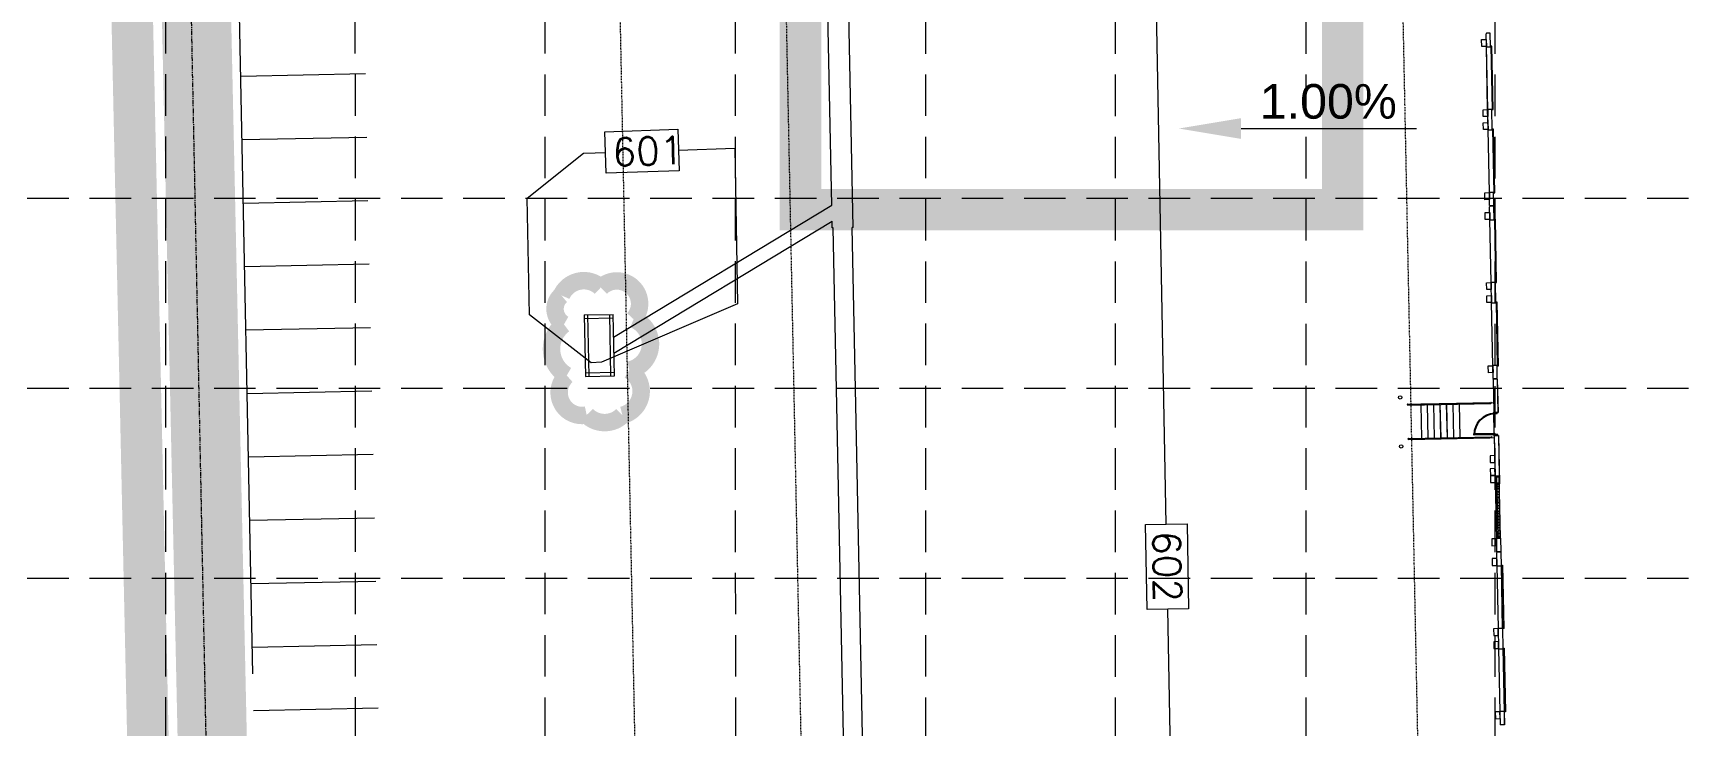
# Model space of a CAD drawing. Extents: x 2140663 to 2528301, y 336313 to 7007653.
# Drawn here: x 2527319.8 to 2527557.6, y 7006862 to 7006962 of the extents above; entities that cross this region are included whole.
import ezdxf

# ---------------------------------------------------------------- set-up
doc = ezdxf.new("R2010")
doc.units = 0
doc.header["$MEASUREMENT"] = 0
for name, pattern in [('HIDDEN', [0.375, 0.25, -0.125]), ('PHANTOM2', [1.25, 0.625, -0.125, 0.125, -0.125, 0.125, -0.125]), ('xdrc002ar$0$HIDDEN2', [0.1875, 0.125, -0.0625]), ('xdrc002pt$0$HIDDEN2', [0.1875, 0.125, -0.0625])]:
    doc.linetypes.add(name, pattern=pattern)
for name, color, linetype in [('1 PROPOSED CONTOURS', 43, 'Continuous'), ('1 SILT FENCE', 200, 'Continuous'), ('BATCH PLANT', 13, 'HIDDEN'), ('GRID', 254, 'HIDDEN'), ('LEGEND', 7, 'Continuous'), ('LIMITS OF DISTURBANCE', 1, 'HIDDEN'), ('xdrc002ar$0$BASE1$0$ADO', 8, 'Continuous'), ('xdrc002ar$0$BASE1$0$AFL', 1, 'Continuous'), ('xdrc002ar$0$BASE1$0$AFLHR', 7, 'Continuous'), ('xdrc002ar$0$BASE1$0$AFLST', 1, 'Continuous'), ('xdrc002ar$0$BASE1$0$awa', 7, 'Continuous'), ('xdrc002ar$0$WINDOWS', 8, 'Continuous'), ('xdrc002ar$0$xdrc002ar$0$C-PKNG-FACE-N', 1, 'Continuous'), ('xdrc002ar$0$xdrc002ar$0$C-PKNG-STRP-N', 6, 'Continuous'), ('xdrc002ar$0$XR3$0$BASE1$0$ADO', 3, 'Continuous'), ('xdrc002ar$0$XR3$0$BASE1$0$AFL', 1, 'Continuous'), ('xdrc002ar$0$XR3$0$BASE1$0$AFLHR', 2, 'Continuous'), ('xdrc002ar$0$XR3$0$BASE1$0$AFLST', 2, 'Continuous'), ('xdrc002ar$0$XR3$0$BASE1$0$awa', 4, 'Continuous'), ('xdrc002ar$0$XR3$0$WINDOWS', 2, 'Continuous'), ('xdrc002pt$0$V-ESMT-ACCS-N', 2, 'xdrc002pt$0$HIDDEN2'), ('xdrc002pt$0$V-ESMT-STRM-N', 2, 'xdrc002pt$0$HIDDEN2'), ('xdrc002pt$0$v-prop-line', 3, 'PHANTOM2'), ('xdrc002STM$0$C-STRM-INLET-N', 5, 'Continuous'), ('xdrc002STM$0$C-STRM-PIPE-N', 5, 'Continuous')]:
    doc.layers.add(name, color=color, linetype=linetype)
doc.styles.get("Standard").update_dxf_attribs({"font": 'ARIAL.TTF'})

# ---------------------------------------------------------------- blocks, each defined once
blk = doc.blocks.new('xdrc002ar$0$XR3$0$A$C228123AE')
at = {"layer": 'xdrc002ar$0$XR3$0$BASE1$0$ADO', "lineweight": 0}
for points in [[(22.61683327611536, 15.75429074559361), (22.61683327611536, 17.50429074559361), (132.6168332761154, 17.50429074559361), (132.6168332761154, 15.75429074559361)], [(166.6168332761154, 15.75429074559361), (166.6168332761154, 17.50429074559361), (276.6168332761154, 17.50429074559361), (276.6168332761154, 15.75429074559361)]]:
    blk.add_lwpolyline(points, close=True, dxfattribs=at)
at = {"layer": 'xdrc002ar$0$XR3$0$BASE1$0$AFL', "lineweight": 0}
for p, q in [((22.86683327844366, 8.004440076649189), (132.3668332770467, 8.004440076649189)), ((166.866833277978, 8.004440076649189), (276.366833276581, 8.004440076649189))]:
    blk.add_line(p, q, dxfattribs=at)
for points in [[(10.86683327844366, 8.004440078511834), (10.86683327844366, 0.004440078511834145), (22.86683327844366, 0.004440078511834145), (22.86683327844366, 8.004440078511834)], [(132.3668332770467, 8.004440078511834), (132.3668332770467, 0.004440078511834145), (144.3668332770467, 0.004440078511834145), (144.3668332770467, 8.004440078511834)], [(154.866833277978, 8.004440077580512), (154.866833277978, 0.00444007758051157), (166.866833277978, 0.00444007758051157), (166.866833277978, 8.004440077580512)], [(276.366833276581, 8.004440077580512), (276.366833276581, 0.00444007758051157), (288.366833276581, 0.00444007758051157), (288.366833276581, 8.004440077580512)]]:
    blk.add_lwpolyline(points, close=True, dxfattribs=at)
at = {"layer": 'xdrc002ar$0$XR3$0$BASE1$0$awa', "lineweight": 0}
for p, q in [((-0.008166723418980837, 15.25444007758051), (23.61683327611536, 15.25444007664919)), ((-0.008166723418980837, 15.25444007758051), (-0.008166723418980837, 8.754440076649189)), ((0.7418332765810192, 8.004440076649189), (-0.008166723418980837, 8.754440076649189)), ((0.7418332765810192, 8.004440076649189), (22.86683327658102, 8.004440076649189)), ((23.61683327658102, 8.754440076649189), (22.86683327658102, 8.004440076649189)), ((23.61683327658102, 8.754440076649189), (23.61683327611536, 15.25444007664919)), ((131.6168332770467, 8.754440078511834), (131.616833276581, 15.25444007851183)), ((131.6168332761154, 15.25444007758051), (167.6168332756497, 15.25444007571787)), ((131.6168332770467, 8.754440078511834), (132.3668332770467, 8.004440078511834)), ((132.3668332770467, 8.004440078511834), (166.866833277978, 8.004440076649189)), ((166.866833276581, 8.004440076649189), (167.616833276581, 8.754440076649189)), ((167.616833276581, 8.754440076649189), (167.6168332756497, 15.25444007851183)), ((275.616833276581, 8.754440077580512), (275.6168332756497, 15.25444007758051)), ((275.6168332761154, 15.25444007664919), (299.241833276581, 15.25444007758051)), ((276.366833276581, 8.004440077580512), (275.616833276581, 8.754440077580512)), ((276.366833276581, 8.004440077580512), (298.491833276581, 8.004440077580512)), ((299.241833276581, 8.754440077580512), (298.491833276581, 8.004440077580512)), ((299.241833276581, 15.25444007758051), (299.241833276581, 8.754440077580512))]:
    blk.add_line(p, q, dxfattribs=at)
blk = doc.blocks.new('xdrc002ar$0$XR3$0$A$C78C46FB7')
at = {"layer": 'xdrc002ar$0$XR3$0$WINDOWS', "linetype": 'Continuous', "lineweight": 0}
for p, q in [((-9.313225746154785e-10, 6.5), (1.999999999068677, 6.499999997206032)), ((-5.587935447692871e-09, 2), (1.999999994412065, 1.999999997206032)), ((1.999999994412065, 1.999999998137355), (1.999999999068677, 6.499999997206032)), ((1.999999997671694, 4.250759867951274), (105.9999999818392, 4.250759805552661)), ((107.9999999795109, 6.5), (105.9999999795109, 6.499999997206032)), ((105.9999999841675, 1.999999998137355), (105.9999999795109, 6.499999997206032)), ((107.9999999841675, 2), (105.9999999841675, 1.999999997206032))]:
    blk.add_line(p, q, dxfattribs=at)
blk = doc.blocks.new('xdrc002ar$0$XR3$0$BASE1$0$36D')
at = {"layer": 'xdrc002ar$0$XR3$0$BASE1$0$ADO'}
blk.add_lwpolyline([(-1.75, 1.000444171950221e-11), (0, 1.000444171950221e-11), (0, -35.99999999999), (-1.75, -35.99999999999)], close=True, dxfattribs=at)
blk.add_arc((0, 1.000444171950221e-11), 36, 180, 270, dxfattribs=at)
blk = doc.blocks.new('xdrc002ar$0$BASE1$0$36D')
at = {"layer": 'xdrc002ar$0$BASE1$0$ADO'}
blk.add_lwpolyline([(-1.75, 1.000444171950221e-11), (0, 1.000444171950221e-11), (0, -35.99999999999), (-1.75, -35.99999999999)], close=True, dxfattribs=at)
blk.add_arc((0, 1.000444171950221e-11), 36, 180, 270, dxfattribs=at)
blk = doc.blocks.new('A$C211968B4')
at = {"layer": 'LEGEND', "color": 170, "ltscale": 100, "const_width": 1.261430802800306}
blk.add_lwpolyline([(4.032914736308157, 6.67986492626369, 0.5205670505517462), (4.032914736308157, 6.67986492626369, 0.7651954600696135), (1.179535842966288, 5.243441569618881, 0.4178788784126488), (1.161860283929855, 2.658978256396949, 0.6649002420699669), (4.422610547859222, 2.161206842400134, 0.744833174426672), (8.10029117250815, 1.852431412786245, 0.9756416855879776), (10.39131185039878, 4.219029118306935, 0.5205670505517462), (9.820843972731382, 7.070041866973042, 0.5205670505517462), (7.729127584490925, 6.879974124021828, 0.5402640007904789), (4.032914736308157, 6.67986492626369)], format="xyb", close=True, dxfattribs=at)

msp = doc.modelspace()

# ---------------------------------------------------------------- linework, layer by layer
at = {"layer": '1 PROPOSED CONTOURS', "color": 43, "lineweight": 0}
for points, elevation in [([(2527483.489298312, 7006891.048069189), (2527479.349387886, 7007111.512818354)], 602), ([(2527399.324793993, 7006944.646779463), (2527400.995656685, 7006944.680706197)], 601), ([(2527400.995656685, 7006944.680706197), (2527400.999402087, 7006944.680782248)], 601), ([(2527421.14595581, 7006945.344855014), (2527421.146518721, 7006945.344872693)], 601), ([(2527400.398781931, 7006914.352821087), (2527391.524338418, 7006921.26161564)], 601)]:
    msp.add_lwpolyline(points, dxfattribs=dict(at, elevation=elevation))
at = {"layer": '1 PROPOSED CONTOURS', "color": 43, "linetype": 'Continuous', "lineweight": 0, "extrusion": (0.03294655980215875, -0.9994571147363968, 0), "elevation": -6919874.545553946}
msp.add_lwpolyline([(2756885.114258319, 601.0000000000005), (2756895.685686891, 601.0000000000005)], dxfattribs=at)
at = {"layer": '1 PROPOSED CONTOURS', "color": 43, "linetype": 'Continuous', "lineweight": 0, "extrusion": (0.9994571147378707, 0.03294655975744363, 0), "elevation": 2756885.113948728}
msp.add_lwpolyline([(6919868.545677287, 601), (6919874.545677286, 601)], dxfattribs=at)
at = {"layer": '1 PROPOSED CONTOURS', "color": 43, "linetype": 'Continuous', "lineweight": 0, "extrusion": (0.9994571147327596, 0.03294655991249558, 0), "elevation": 2756895.686450822}
msp.add_lwpolyline([(6919874.545249593, 601.0000000000005), (6919868.545249592, 601.0000000000005)], dxfattribs=at)
at = {"layer": '1 PROPOSED CONTOURS', "color": 43, "lineweight": 0}
msp.add_lwpolyline([(2527494.300961933, 7006948.191716691), (2527519.635481258, 7006948.191716691)], dxfattribs=at)
at = {"layer": '1 PROPOSED CONTOURS', "color": 43, "lineweight": 0, "extrusion": (0.6240818950319317, -0.7813589369127054, 0), "elevation": -3897634.660093916}
msp.add_lwpolyline([(6347702.921493102, 601), (6347713.3431209, 601)], dxfattribs=at)
at = {"layer": '1 PROPOSED CONTOURS', "color": 43, "lineweight": 0, "extrusion": (0.02030119665171802, -0.999793909470601, 0), "elevation": -6954191.351136906}
msp.add_lwpolyline([(2669129.487884386, 601), (2669129.49163056, 601)], dxfattribs=at)
at = {"layer": '1 PROPOSED CONTOURS', "color": 43, "lineweight": 0, "extrusion": (0.0329465600823246, -0.9994571147271611, 0), "elevation": -6919871.544781144}
msp.add_lwpolyline([(2756883.638285744, 601.0000000000002), (2756885.116198083, 601.0000000000002)], dxfattribs=at)
at = {"layer": '1 PROPOSED CONTOURS', "color": 43, "lineweight": 0, "extrusion": (0.03294655989803682, -0.9994571147332362, 0), "elevation": -6919871.545289476}
msp.add_lwpolyline([(2756895.686350715, 601.0000000000005), (2756903.790759299, 601.0000000000005)], dxfattribs=at)
at = {"layer": '1 PROPOSED CONTOURS', "color": 43, "lineweight": 0, "extrusion": (0.9998152729078108, 0.01922030333475466, 0), "elevation": 2661629.878338088}
msp.add_lwpolyline([(6957073.171143243, 601.0000000000005), (6957050.707865414, 601.0000000000005)], dxfattribs=at)
at = {"layer": '1 PROPOSED CONTOURS', "color": 43, "linetype": 'Continuous', "lineweight": 0}
for points, elevation in [([(2527413.144786669, 7006942.079471287), (2527402.57909717, 7006941.731179084)], 601), ([(2527480.720488878, 7006878.70819602), (2527480.489827097, 7006890.9917448)], 602), ([(2527486.488769526, 7006891.104393577), (2527486.719431306, 7006878.820844796)], 602)]:
    msp.add_lwpolyline(points, dxfattribs=dict(at, elevation=elevation))
at = {"layer": '1 PROPOSED CONTOURS', "color": 43, "lineweight": 0, "extrusion": (0.9997941534935869, 0.02028917544016958, 0), "elevation": 2669035.924395169}
msp.add_lwpolyline([(6954200.221309925, 601), (6954217.106000176, 601)], dxfattribs=at)
at = {"layer": '1 PROPOSED CONTOURS', "color": 43, "lineweight": 0, "extrusion": (0.394295022306548, -0.9189839146493691, 0), "elevation": -5442699.675605765}
msp.add_lwpolyline([(5085454.591502475, 601.0000000000005), (5085433.178130833, 601.0000000000005)], dxfattribs=at)
at = {"layer": '1 PROPOSED CONTOURS', "color": 43, "lineweight": 0, "extrusion": (0.05968081890991753, -0.9982175112941276, 0), "elevation": -6843587.281611612}
msp.add_lwpolyline([(2941075.226347802, 601.0000000000005), (2941073.722723902, 601.0000000000005)], dxfattribs=at)
at = {"layer": '1 PROPOSED CONTOURS', "color": 43, "linetype": 'Continuous', "lineweight": 0, "extrusion": (0.01877479612087012, -0.9998237379811603, 0)}
for points, elevation in [([(2658587.940824552, 602.0000000000005), (2658593.940824553, 602.0000000000005)], -6958203.012096826), ([(2658593.940824552, 602.0000000000005), (2658587.940824552, 602.0000000000005)], -6958190.726382541)]:
    msp.add_lwpolyline(points, dxfattribs=dict(at, elevation=elevation))
at = {"layer": '1 PROPOSED CONTOURS', "color": 43, "lineweight": 0, "extrusion": (0.9998237379811397, 0.01877479612197324, 0), "elevation": 2658590.940832231}
msp.add_lwpolyline([(6958033.124135932, 602.0000000000005), (6958190.726379608, 602.0000000000005)], dxfattribs=at)
at = {"layer": '1 PROPOSED CONTOURS', "color": 43, "lineweight": 0}
msp.add_solid([(2527494.300961933, 7006946.691716691), (2527485.300961933, 7006948.191716691), (2527494.300961933, 7006949.691716691)], dxfattribs=at)
at = {"layer": '1 SILT FENCE', "color": 200, "linetype": 'Continuous', "lineweight": 0, "const_width": 10}
msp.add_lwpolyline([(2527349.882174684, 7006666.896567727), (2527332.665792525, 7007457.699583834), (2527360.286020877, 7007457.772928173)], dxfattribs=at)
at = {"layer": 'BATCH PLANT', "color": 17, "linetype": 'Continuous', "const_width": 6}
msp.add_lwpolyline([(2527508.974587351, 7007142.106222292), (2527508.974587351, 7007100.670215893), (2527508.974587351, 7006936.460859954), (2527430.65728095, 7006936.460859954), (2527430.65728095, 7007000.405311977), (2527393.290204251, 7007053.095543257), (2527393.290204251, 7007142.106222292), (2527404.401928173, 7007141.873152318)], dxfattribs=at)
at = {"layer": 'GRID', "color": 253, "linetype": 'HIDDEN', "lineweight": 0, "ltscale": 24}
for p, q in [((2527339.208465025, 7006032.020494846), (2527338.773547749, 7007623.404141763)), ((2527366.415647264, 7006032.016217309), (2527366.29970966, 7007623.616497753)), ((2527393.70391521, 7006032.011927022), (2527393.789998551, 7007623.565466588)), ((2527421.368363672, 7006032.007577593), (2527421.22060479, 7007623.464267181)), ((2527448.923389785, 7006032.003245368), (2527448.642908241, 7007623.487741725)), ((2527476.162591924, 7006031.998962794), (2527476.168752994, 7007623.471191216)), ((2527503.695680559, 7006031.994634018), (2527503.666313902, 7007623.464716725)), ((2527530.983350792, 7006031.990343825), (2527531.038154987, 7007623.461265043)), ((2527228.947377252, 7006938.126188649), (2528272.331315909, 7006938.126188649)), ((2527228.947377252, 7006910.668716576), (2528272.331315909, 7006910.668716576)), ((2527228.947377252, 7006883.211244508), (2528272.331315909, 7006883.211244508))]:
    msp.add_line(p, q, dxfattribs=at)
at = {"layer": 'LIMITS OF DISTURBANCE', "ltscale": 70, "const_width": 6}
msp.add_lwpolyline([(2527323.279507909, 7007478.034385583), (2527323.279507909, 7007463.102355542), (2527345.362386929, 7006446.874516389, 0.3527120601780434), (2527681.725039883, 7006131.321992346), (2528205.897920626, 7006144.525554366), (2528183.386823632, 7007495.015237641)], format="xyb", close=True, dxfattribs=at)
at = {"layer": 'xdrc002ar$0$BASE1$0$ADO', "lineweight": 0}
for points in [[(2527530.567283421, 7006950.915709126), (2527530.713086655, 7006950.918669116), (2527530.527030137, 7006960.083443785), (2527530.381226903, 7006960.080483795)], [(2527530.810848318, 7006938.918185922), (2527530.956651551, 7006938.921145912), (2527530.770595033, 7006948.085920582), (2527530.6247918, 7006948.082960592)], [(2527531.074711216, 7006925.920825127), (2527531.22051445, 7006925.923785117), (2527531.034457932, 7006935.088559786), (2527530.888654698, 7006935.085599796)], [(2527531.318276112, 7006913.923301923), (2527531.464079346, 7006913.926261913), (2527531.278022828, 7006923.091036582), (2527531.132219594, 7006923.088076592)], [(2527531.903453106, 7006885.098646647), (2527532.04925634, 7006885.101606638), (2527532.235312858, 7006875.936831969), (2527532.089509624, 7006875.933871978)], [(2527532.147018002, 7006873.101123444), (2527532.292821236, 7006873.104083435), (2527532.478877754, 7006863.939308765), (2527532.33307452, 7006863.936348774)]]:
    msp.add_lwpolyline(points, close=True, dxfattribs=at)
at = {"layer": 'xdrc002ar$0$BASE1$0$ADO', "color": 7, "lineweight": 0}
for points in [[(2527531.309484547, 7006907.172314124), (2527530.913732917, 7006907.164279865), (2527530.917115763, 7006906.997647599), (2527531.312867393, 7006907.005681858)], [(2527531.373758621, 7006904.006301079), (2527530.978006991, 7006903.99826682), (2527530.981389836, 7006903.831634555), (2527531.377141467, 7006903.839668815)]]:
    msp.add_lwpolyline(points, close=True, dxfattribs=at)
at = {"layer": 'xdrc002ar$0$BASE1$0$AFL', "color": 7, "lineweight": 0}
for p, q in [((2527529.921172974, 7006950.923429885), (2527529.735962167, 7006960.046546487)), ((2527530.16473787, 7006938.925906681), (2527529.979527064, 7006948.049023284)), ((2527530.428600769, 7006925.928545886), (2527530.243389962, 7006935.051662488)), ((2527530.672165665, 7006913.931022682), (2527530.486954859, 7006923.054139284)), ((2527530.994352985, 7006898.06071566), (2527530.327823923, 7006898.047184275)), ((2527530.327823923, 7006898.047184275), (2527530.348120999, 7006897.047390684)), ((2527530.348120999, 7006897.047390684), (2527531.01465006, 7006897.060922068)), ((2527531.01465006, 7006897.060922068), (2527530.994352985, 7006898.06071566)), ((2527531.179563802, 7006888.937599124), (2527530.51303474, 7006888.92406774)), ((2527530.51303474, 7006888.92406774), (2527530.533331816, 7006887.924274147)), ((2527530.533331816, 7006887.924274147), (2527531.199860878, 7006887.937805531)), ((2527531.199860878, 7006887.937805531), (2527531.179563802, 7006888.937599124)), ((2527531.237891295, 7006886.06450294), (2527530.571362229, 7006886.050971556)), ((2527530.571362229, 7006886.050971556), (2527530.591659303, 7006885.051177956)), ((2527530.591659303, 7006885.051177956), (2527531.25818837, 7006885.064709339)), ((2527531.25818837, 7006885.064709339), (2527531.237891295, 7006886.06450294)), ((2527531.25818837, 7006885.064709339), (2527531.443399176, 7006875.941592737)), ((2527531.443399177, 7006875.941592737), (2527530.77687011, 7006875.928061354)), ((2527530.77687011, 7006875.928061354), (2527530.797167185, 7006874.928267754)), ((2527530.797167185, 7006874.928267754), (2527531.463696252, 7006874.941799137)), ((2527531.463696252, 7006874.941799137), (2527531.443399177, 7006875.941592737)), ((2527531.481456192, 7006874.066979736), (2527530.814927125, 7006874.053448353)), ((2527530.814927125, 7006874.053448353), (2527530.8352242, 7006873.053654753)), ((2527530.8352242, 7006873.053654753), (2527531.501753266, 7006873.067186136)), ((2527531.501753266, 7006873.067186136), (2527531.481456192, 7006874.066979736)), ((2527531.501753266, 7006873.067186136), (2527531.686964073, 7006863.944069534)), ((2527531.686964073, 7006863.944069534), (2527531.020435006, 7006863.93053815)), ((2527531.020435006, 7006863.93053815), (2527531.040732081, 7006862.93074455)), ((2527531.040732081, 7006862.93074455), (2527531.707261147, 7006862.944275933)), ((2527531.707261147, 7006862.944275933), (2527531.686964073, 7006863.944069534))]:
    msp.add_line(p, q, dxfattribs=at)
for points in [[(2527529.735962167, 7006960.046546487), (2527529.069433101, 7006960.033015104), (2527529.049136026, 7006961.032808704), (2527529.715665093, 7006961.046340087)], [(2527529.941470049, 7006949.923636285), (2527529.274940982, 7006949.910104902), (2527529.254643907, 7006950.909898502), (2527529.921172974, 7006950.923429885)], [(2527529.979527064, 7006948.049023284), (2527529.312997997, 7006948.035491901), (2527529.292700922, 7006949.035285501), (2527529.959229989, 7006949.048816884)], [(2527530.185034945, 7006937.926113081), (2527529.518505878, 7006937.912581698), (2527529.498208804, 7006938.912375298), (2527530.16473787, 7006938.925906681)], [(2527530.243389962, 7006935.051662488), (2527529.576860895, 7006935.038131105), (2527529.556563821, 7006936.037924705), (2527530.223092888, 7006936.051456088)], [(2527530.448897844, 7006924.928752285), (2527529.782368777, 7006924.915220902), (2527529.762071702, 7006925.915014503), (2527530.428600769, 7006925.928545886)], [(2527530.486954859, 7006923.054139284), (2527529.820425792, 7006923.040607901), (2527529.800128717, 7006924.040401502), (2527530.466657784, 7006924.053932885)], [(2527530.69246274, 7006912.931229082), (2527530.025933673, 7006912.917697699), (2527530.005636598, 7006913.917491299), (2527530.672165665, 7006913.931022682)]]:
    msp.add_lwpolyline(points, close=True, dxfattribs=at)
at = {"layer": 'xdrc002ar$0$BASE1$0$AFLHR', "color": 7, "lineweight": 0}
for p, q in [((2527518.365884068, 7006908.368175884), (2527530.134544173, 7006908.607094586)), ((2527518.368421203, 7006908.243201685), (2527530.389946392, 7006908.487253868)), ((2527520.282155122, 7006908.407078613), (2527530.779987849, 7006908.62019791)), ((2527518.466523736, 7006903.410865985), (2527530.488051878, 7006903.654918228)), ((2527518.46906087, 7006903.285891786), (2527530.237720976, 7006903.524810487)), ((2527520.385331924, 7006903.324794515), (2527530.883164651, 7006903.537913811))]:
    msp.add_line(p, q, dxfattribs=at)
for centre, start, end in [((2527518.367152635, 7006908.305688784), 91.16301711377088, 271.1630171137709), ((2527530.388677825, 7006908.549740967), 271.1630171137709, 91.16301711377088), ((2527518.467792303, 7006903.348378886), 91.16301711377088, 271.1630171137709), ((2527530.489317493, 7006903.592431068), 271.1630171137709, 91.16301711377088)]:
    msp.add_arc(centre, 0.06249997500000001, start, end, dxfattribs=at)
at = {"layer": 'xdrc002ar$0$BASE1$0$AFLST', "color": 7, "lineweight": 0}
for p, q in [((2527520.284692257, 7006908.282104414), (2527520.382794791, 7006903.449768714)), ((2527521.201169717, 7006908.300710067), (2527521.29927225, 7006903.468374367)), ((2527522.117647177, 7006908.319315719), (2527522.21574971, 7006903.486980019)), ((2527523.034124637, 7006908.337921373), (2527523.132227171, 7006903.505585672)), ((2527523.950602098, 7006908.356527026), (2527524.048704631, 7006903.524191326)), ((2527524.867079558, 7006908.375132678), (2527524.965182092, 7006903.542796978)), ((2527525.783557017, 7006908.393738331), (2527525.881659551, 7006903.561402631)), ((2527530.870901834, 7006904.141955774), (2527530.808319184, 7006907.224652686)), ((2527530.878513238, 7006903.767033176), (2527530.873861825, 7006903.996152542))]:
    msp.add_line(p, q, dxfattribs=at)
for centre in [(2527517.280612203, 7006909.34634914), (2527517.424383157, 7006902.264477856)]:
    msp.add_circle(centre, 0.2499999000000001, dxfattribs=at)
at = {"layer": 'xdrc002ar$0$BASE1$0$awa', "lineweight": 0}
for p, q in [((2527529.759757969, 7006961.953671605), (2527529.698539436, 7006961.889915938)), ((2527529.735962167, 7006960.046546487), (2527529.698539436, 7006961.889915938)), ((2527530.301312836, 7006961.964665853), (2527529.759757969, 7006961.953671605)), ((2527530.341272702, 7006959.996322203), (2527530.301312836, 7006961.964665853)), ((2527529.735962167, 7006960.046546487), (2527529.799717835, 7006959.985327954)), ((2527529.799717835, 7006959.985327954), (2527530.341272702, 7006959.996322203)), ((2527529.921172974, 7006950.923429885), (2527529.982391507, 7006950.987185552)), ((2527529.979527064, 7006948.049023284), (2527529.921172974, 7006950.923429885)), ((2527529.982391507, 7006950.987185552), (2527530.523946374, 7006950.998179801)), ((2527530.584837598, 7006947.998799), (2527530.523946374, 7006950.998179801)), ((2527530.043282731, 7006947.987804751), (2527529.979527064, 7006948.049023284)), ((2527530.043282731, 7006947.987804751), (2527530.584837598, 7006947.998799)), ((2527530.225956403, 7006938.989662348), (2527530.16473787, 7006938.925906681)), ((2527530.202160602, 7006937.08253723), (2527530.16473787, 7006938.925906681)), ((2527530.202160602, 7006937.08253723), (2527530.265916269, 7006937.021318697)), ((2527530.267185764, 7006936.958787606), (2527530.205967231, 7006936.895031938)), ((2527530.243389962, 7006935.051662488), (2527530.205967231, 7006936.895031938)), ((2527530.225956403, 7006938.989662348), (2527530.76751127, 7006939.000656597)), ((2527530.807471136, 7006937.032312946), (2527530.265916269, 7006937.021318697)), ((2527530.808740631, 7006936.969781854), (2527530.267185764, 7006936.958787606)), ((2527530.807471136, 7006937.032312946), (2527530.76751127, 7006939.000656597)), ((2527530.848700496, 7006935.001438204), (2527530.808740631, 7006936.969781854)), ((2527530.243389962, 7006935.051662488), (2527530.30714563, 7006934.990443955)), ((2527530.30714563, 7006934.990443955), (2527530.848700496, 7006935.001438204)), ((2527530.428600769, 7006925.928545886), (2527530.489819302, 7006925.992301553)), ((2527530.486954859, 7006923.054139284), (2527530.428600769, 7006925.928545886)), ((2527530.489819302, 7006925.992301553), (2527531.031374169, 7006926.003295802)), ((2527531.092265393, 7006923.003915001), (2527531.031374169, 7006926.003295802)), ((2527530.550710526, 7006922.992920752), (2527530.486954859, 7006923.054139284)), ((2527530.550710526, 7006922.992920752), (2527531.092265393, 7006923.003915001)), ((2527530.733384198, 7006913.994778349), (2527530.672165665, 7006913.931022682)), ((2527530.709588396, 7006912.087653231), (2527530.672165665, 7006913.931022682)), ((2527530.733384198, 7006913.994778349), (2527531.274939065, 7006914.005772598)), ((2527531.31489893, 7006912.037428947), (2527531.274939065, 7006914.005772598)), ((2527530.709588396, 7006912.087653231), (2527530.773344064, 7006912.026434698)), ((2527531.31489893, 7006912.037428947), (2527530.773344064, 7006912.026434698)), ((2527531.220765639, 7006886.90807879), (2527531.281984171, 7006886.971834457)), ((2527531.220765639, 7006886.90807879), (2527531.25818837, 7006885.064709339)), ((2527531.823539038, 7006886.982828706), (2527531.281984171, 7006886.971834457)), ((2527531.823539038, 7006886.982828706), (2527531.863498904, 7006885.014485056)), ((2527531.321944037, 7006885.003490807), (2527531.25818837, 7006885.064709339)), ((2527531.321944037, 7006885.003490807), (2527531.863498904, 7006885.014485056)), ((2527531.50461771, 7006876.005348404), (2527531.443399177, 7006875.941592737)), ((2527531.443399177, 7006875.941592737), (2527531.501753266, 7006873.067186136)), ((2527531.50461771, 7006876.005348404), (2527532.046172576, 7006876.016342653)), ((2527532.046172576, 7006876.016342653), (2527532.1070638, 7006873.016961852)), ((2527531.501753266, 7006873.067186136), (2527531.565508934, 7006873.005967603)), ((2527531.565508934, 7006873.005967603), (2527532.107063801, 7006873.016961852)), ((2527531.686964073, 7006863.944069534), (2527531.748182606, 7006864.0078252)), ((2527531.686964073, 7006863.944069534), (2527531.724386804, 7006862.100700083)), ((2527531.748182606, 7006864.0078252), (2527532.289737473, 7006864.018819449)), ((2527532.289737473, 7006864.018819449), (2527532.329697338, 7006862.050475799)), ((2527531.788142472, 7006862.03948155), (2527531.724386804, 7006862.100700083)), ((2527532.329697338, 7006862.050475799), (2527531.788142472, 7006862.03948155))]:
    msp.add_line(p, q, dxfattribs=at)
at = {"layer": 'xdrc002ar$0$BASE1$0$awa', "color": 7, "lineweight": 0}
for p, q in [((2527530.713373212, 7006911.901502451), (2527530.774591744, 7006911.965258118)), ((2527530.713373212, 7006911.901502451), (2527530.808319184, 7006907.224652686)), ((2527531.316146607, 7006911.976252367), (2527530.774591744, 7006911.965258118)), ((2527531.316146607, 7006911.976252367), (2527531.413629713, 7006907.174428404)), ((2527530.808319184, 7006907.224652686), (2527530.87207485, 7006907.163434153)), ((2527530.87207485, 7006907.163434153), (2527531.413629713, 7006907.174428403)), ((2527530.878513238, 7006903.767033176), (2527530.93973177, 7006903.830788844)), ((2527530.878513238, 7006903.767033176), (2527531.01465006, 7006897.060922068)), ((2527530.93973177, 7006903.830788844), (2527531.481286633, 7006903.841783093)), ((2527531.481286633, 7006903.841783093), (2527531.61996059, 7006897.010697785)), ((2527531.01465006, 7006897.060922068), (2527531.078405727, 7006896.999703535)), ((2527531.078405727, 7006896.999703535), (2527531.61996059, 7006897.010697785)), ((2527531.179563802, 7006888.937599124), (2527531.240782334, 7006889.00135479)), ((2527531.179563802, 7006888.937599124), (2527531.216986536, 7006887.094229687)), ((2527531.280742202, 7006887.033011153), (2527531.216986536, 7006887.094229687)), ((2527531.240782334, 7006889.00135479), (2527531.782337197, 7006889.01234904)), ((2527531.822297065, 7006887.044005403), (2527531.280742202, 7006887.033011153)), ((2527531.782337197, 7006889.01234904), (2527531.822297065, 7006887.044005403))]:
    msp.add_line(p, q, dxfattribs=at)
at = {"layer": 'xdrc002ar$0$WINDOWS', "color": 7, "linetype": 'Continuous', "lineweight": 0}
for p, q in [((2527531.01465006, 7006897.060922068), (2527531.179563802, 7006888.937599124)), ((2527531.245076223, 7006897.003086752), (2527531.248459069, 7006896.836454486)), ((2527531.248459069, 7006896.836454486), (2527531.623381666, 7006896.844065889)), ((2527531.61999882, 7006897.010698155), (2527531.623381666, 7006896.844065889)), ((2527531.404069984, 7006889.171370273), (2527531.778992581, 7006889.178981678)), ((2527531.40745283, 7006889.004738009), (2527531.404069984, 7006889.171370273)), ((2527531.782375427, 7006889.012349413), (2527531.778992581, 7006889.178981678))]:
    msp.add_line(p, q, dxfattribs=at)
at = {"layer": 'xdrc002ar$0$WINDOWS', "color": 7, "linetype": 'xdrc002ar$0$HIDDEN2', "lineweight": 0}
msp.add_line((2527531.591594591, 7006889.175177261), (2527531.435983671, 7006896.840261473), dxfattribs=at)
at = {"layer": 'xdrc002ar$0$xdrc002ar$0$C-PKNG-FACE-N', "color": 7, "lineweight": 0}
msp.add_line((2527351.538789624, 7006869.434485318), (2527349.411477756, 7006974.213385783), dxfattribs=at)
at = {"layer": 'xdrc002ar$0$xdrc002ar$0$C-PKNG-STRP-N', "color": 7, "linetype": 'Continuous', "lineweight": 0}
for p, q in [((2527367.800708064, 7006956.070191219), (2527349.787261865, 7006955.704466655)), ((2527367.986760448, 7006946.906342467), (2527349.973314249, 7006946.540617902)), ((2527368.172812832, 7006937.742493709), (2527350.159366633, 7006937.376769144)), ((2527368.358865216, 7006928.578644954), (2527350.345419018, 7006928.212920388)), ((2527368.5449176, 7006919.414796199), (2527350.531471401, 7006919.049071633)), ((2527368.730969986, 7006910.250947443), (2527350.717523787, 7006909.885222877)), ((2527368.917022369, 7006901.087098685), (2527350.90357617, 7006900.72137412)), ((2527369.103074753, 7006891.923249929), (2527351.089628553, 7006891.557525365)), ((2527369.289127137, 7006882.759401174), (2527351.275680938, 7006882.393676609)), ((2527369.475179522, 7006873.595552418), (2527351.461733323, 7006873.229827854)), ((2527369.661231905, 7006864.431703663), (2527351.647785706, 7006864.065979098))]:
    msp.add_line(p, q, dxfattribs=at)
at = {"layer": 'xdrc002ar$0$XR3$0$BASE1$0$ADO', "color": 7, "lineweight": 0}
for points in [[(2527531.307427078, 7006907.172270834), (2527530.911675445, 7006907.164236686), (2527530.915058244, 7006906.997604419), (2527531.310809877, 7006907.005638568)], [(2527531.371700254, 7006904.006257771), (2527530.975948622, 7006903.998223624), (2527530.97933142, 7006903.831591357), (2527531.375083053, 7006903.839625504)]]:
    msp.add_lwpolyline(points, close=True, dxfattribs=at)
at = {"layer": 'xdrc002ar$0$XR3$0$BASE1$0$AFL', "color": 7, "lineweight": 0}
for points in [[(2527530.933939654, 7006900.935079055), (2527530.267410588, 7006900.92154786), (2527530.28770738, 7006899.921754261), (2527530.954236446, 7006899.935285456)], [(2527530.97199614, 7006899.060466057), (2527530.305467074, 7006899.046934863), (2527530.325763866, 7006898.047141264), (2527530.992292932, 7006898.060672459)], [(2527531.177501163, 7006888.93755587), (2527530.510972097, 7006888.924024675), (2527530.53126889, 7006887.924231076), (2527531.197797955, 7006887.937762271)]]:
    msp.add_lwpolyline(points, close=True, dxfattribs=at)
at = {"layer": 'xdrc002ar$0$XR3$0$BASE1$0$AFLHR', "color": 7, "lineweight": 0}
for p, q in [((2527518.363826938, 7006908.368136263), (2527530.13248711, 7006908.607051628)), ((2527518.366364037, 7006908.243162063), (2527530.387889295, 7006908.487210837)), ((2527520.280098002, 7006908.407038448), (2527530.77793079, 7006908.620154768)), ((2527518.4644652, 7006903.410826336), (2527530.485993411, 7006903.65487517)), ((2527518.4670023, 7006903.285852136), (2527530.235662472, 7006903.5247675)), ((2527520.383273364, 7006903.324754321), (2527530.881106151, 7006903.537870641))]:
    msp.add_line(p, q, dxfattribs=at)
for centre, start, end in [((2527518.365095488, 7006908.305649163), 91.1630006841799, 271.1630006841799), ((2527530.386620746, 7006908.549697937), 271.1630006841799, 91.1630006841799), ((2527518.46573375, 7006903.348339235), 91.1630006841799, 271.1630006841799), ((2527530.487259008, 7006903.59238801), 271.1630006841799, 91.1630006841799)]:
    msp.add_arc(centre, 0.062499975, start, end, dxfattribs=at)
at = {"layer": 'xdrc002ar$0$XR3$0$BASE1$0$AFLST', "color": 7, "lineweight": 0}
for p, q in [((2527520.282635102, 7006908.282064248), (2527520.380736266, 7006903.449728521)), ((2527521.199112568, 7006908.300669641), (2527521.297213731, 7006903.468333914)), ((2527522.115590033, 7006908.319275034), (2527522.213691196, 7006903.486939306)), ((2527523.032067498, 7006908.337880428), (2527523.130168662, 7006903.505544699)), ((2527523.948544964, 7006908.35648582), (2527524.046646127, 7006903.524150093)), ((2527524.865022429, 7006908.375091214), (2527524.963123593, 7006903.542755486)), ((2527525.781499895, 7006908.393696606), (2527525.879601058, 7006903.561360879)), ((2527530.868843506, 7006904.141912607), (2527530.806261729, 7006907.224609537)), ((2527530.876454803, 7006903.766990008), (2527530.871803455, 7006903.996109375))]:
    msp.add_line(p, q, dxfattribs=at)
for centre in [(2527517.27855535, 7006909.346309828), (2527517.422324297, 7006902.264438502)]:
    msp.add_circle(centre, 0.2499999, dxfattribs=at)
at = {"layer": 'xdrc002ar$0$XR3$0$BASE1$0$awa', "color": 7, "lineweight": 0}
for p, q in [((2527530.711317083, 7006911.901459329), (2527530.772535634, 7006911.965214978)), ((2527530.711317083, 7006911.901459329), (2527530.806261729, 7006907.224609537)), ((2527531.3140905, 7006911.976209074), (2527530.772535634, 7006911.965214978)), ((2527531.3140905, 7006911.976209074), (2527531.411572245, 7006907.174385083)), ((2527530.806261729, 7006907.224609537), (2527530.870017379, 7006907.163390987)), ((2527530.870017379, 7006907.163390987), (2527531.411572245, 7006907.174385083)), ((2527530.876454803, 7006903.766990008), (2527530.937673354, 7006903.830745657)), ((2527530.876454803, 7006903.766990008), (2527530.992292932, 7006898.060672459)), ((2527530.937673354, 7006903.830745657), (2527531.479228219, 7006903.841739753)), ((2527531.479228219, 7006903.841739753), (2527531.597603447, 7006898.010448005)), ((2527530.992292932, 7006898.060672459), (2527531.056048582, 7006897.999453909)), ((2527531.056048582, 7006897.999453909), (2527531.597603448, 7006898.010448005)), ((2527531.177501163, 7006888.93755587), (2527531.238719713, 7006889.001311519)), ((2527531.177501163, 7006888.93755587), (2527531.214923374, 7006887.094186421)), ((2527531.278679023, 7006887.032967871), (2527531.214923374, 7006887.094186421)), ((2527531.238719713, 7006889.001311519), (2527531.780274579, 7006889.012305615)), ((2527531.820233889, 7006887.043961967), (2527531.278679023, 7006887.032967871)), ((2527531.780274579, 7006889.012305615), (2527531.820233889, 7006887.043961967))]:
    msp.add_line(p, q, dxfattribs=at)
at = {"layer": 'xdrc002ar$0$XR3$0$WINDOWS', "color": 7, "linetype": 'Continuous', "lineweight": 0}
for p, q in [((2527530.992292932, 7006898.060672459), (2527531.177501163, 7006888.93755587)), ((2527531.780274579, 7006889.012305615), (2527531.597603446, 7006898.010448005))]:
    msp.add_line(p, q, dxfattribs=at)
at = {"layer": 'xdrc002pt$0$V-ESMT-ACCS-N', "color": 7, "lineweight": 0}
for p, q in [((2527440.810676755, 7006364.514963956), (2527428.369625911, 7006977.288132709)), ((2527416.815658904, 7006364.025963987), (2527404.37454192, 7006976.802387302))]:
    msp.add_line(p, q, dxfattribs=at)
at = {"layer": 'xdrc002pt$0$V-ESMT-STRM-N', "color": 7, "lineweight": 0}
msp.add_line((2527523.342374727, 7006687.303080871), (2527515.35498206, 7007080.715177047), dxfattribs=at)
at = {"layer": 'xdrc002pt$0$v-prop-line', "color": 7, "lineweight": 0}
msp.add_line((2527352.351449143, 7006488.063281032), (2527332.689739998, 7007456.483707082), dxfattribs=at)
at = {"layer": 'xdrc002STM$0$C-STRM-INLET-N', "color": 5, "lineweight": 0}
for p, q in [((2527399.406815429, 7006921.257192579), (2527403.593452437, 7006921.342203278)), ((2527399.406815429, 7006921.257192579), (2527399.586987357, 7006912.384021609)), ((2527399.416965961, 7006920.757295623), (2527403.603602968, 7006920.842306322)), ((2527399.906712386, 7006921.26734311), (2527400.086884314, 7006912.394172139)), ((2527403.273727409, 7006912.458881776), (2527403.09355548, 7006921.332052747)), ((2527403.773624365, 7006912.469032307), (2527403.593452437, 7006921.342203278)), ((2527399.576836826, 7006912.883918565), (2527403.763473833, 7006912.968929263)), ((2527399.586987357, 7006912.384021609), (2527403.773624365, 7006912.469032307))]:
    msp.add_line(p, q, dxfattribs=at)
at = {"layer": 'xdrc002STM$0$C-STRM-PIPE-N', "color": 5, "lineweight": 0}
for p, q in [((2527435.182890663, 7006937.123231029), (2527433.277915358, 7007030.951137012)), ((2527438.249028315, 7006933.896129536), (2527436.277296989, 7007031.012045378)), ((2527403.660096786, 7006918.060078773), (2527435.182890663, 7006937.123231029)), ((2527403.706980017, 7006915.751156814), (2527435.229768461, 7006934.81430578)), ((2527435.249646434, 7006933.83523349), (2527435.229768461, 7006934.81430578)), ((2527435.374620678, 7006933.837770824), (2527435.249646434, 7006933.83523349)), ((2527435.895865878, 7006908.164290716), (2527435.374620678, 7006933.837770824)), ((2527438.249028315, 7006933.896129536), (2527438.12405407, 7006933.893592198)), ((2527438.645389093, 7006908.215687957), (2527438.12405407, 7006933.893592198))]:
    msp.add_line(p, q, dxfattribs=at)
for points in [[(2527402.933617848, 7006776.948209216), (2527427.781351855, 7006819.985746972, 0.1368189750127558), (2527436.961219061, 7006855.691244006), (2527435.895865879, 7006908.164290716)], [(2527406.109044329, 7006776.948209216), (2527430.162921716, 7006818.610746972, 0.1368189750133857), (2527439.710652452, 7006855.747065381), (2527438.645389093, 7006908.215687958)]]:
    msp.add_lwpolyline(points, format="xyb", dxfattribs=at)

# ---------------------------------------------------------------- block references
at = {"linetype": 'Continuous', "lineweight": 0, "xscale": 2, "yscale": 2, "zscale": 2, "rotation": 90}
msp.add_blockref('A$C211968B4', (2527410.247647662, 7006904.444113214), dxfattribs=at)
at = {"layer": 'xdrc002ar$0$BASE1$0$ADO', "color": 7, "lineweight": 0, "extrusion": (0, 0, -1), "xscale": -0.08333330060098763, "yscale": 0.08333330060098731, "zscale": -0.08333330000000001, "rotation": 88.83698296267235}
msp.add_blockref('xdrc002ar$0$BASE1$0$36D', (-2527530.978006991, 7006903.99826682), dxfattribs=at)
at = {"layer": 'xdrc002ar$0$XR3$0$BASE1$0$ADO', "color": 7, "lineweight": 0, "extrusion": (0, 0, -1), "xscale": -0.0833333000000012, "yscale": 0.08333329999999961, "zscale": -0.08333330000000001, "rotation": 88.83699931581998}
msp.add_blockref('xdrc002ar$0$XR3$0$BASE1$0$36D', (-2527530.975948622, 7006903.998223624), dxfattribs=at)
at = {"layer": 'xdrc002ar$0$XR3$0$BASE1$0$awa', "color": 7, "linetype": 'Continuous', "lineweight": 0, "yscale": 0.08333329999999961, "zscale": 0.08333330000000001}
for name, p, xscale, rotation in [('xdrc002ar$0$XR3$0$A$C228123AE', (2527529.534467348, 7006937.007148869), -0.0833333000000012, 271.16300068418), ('xdrc002ar$0$XR3$0$A$C228123AE', (2527530.041888056, 7006912.012264726), -0.0833333000000012, 271.16300068418), ('xdrc002ar$0$XR3$0$A$C78C46FB7', (2527531.780274579, 7006889.012305615), 0.08333330000000119, 91.1630006841798), ('xdrc002ar$0$XR3$0$A$C228123AE', (2527530.550548688, 7006886.956303501), 0.0833333000000012, 271.16300068418)]:
    msp.add_blockref(name, p, dxfattribs=dict(at, xscale=xscale, rotation=rotation))

# ---------------------------------------------------------------- texts
at = {"layer": '1 PROPOSED CONTOURS', "color": 43, "lineweight": 0}
msp.add_text('1.00%%%', height=5, dxfattribs=at).set_placement((2527497.001004257, 7006949.612288023))
at = {"layer": '1 PROPOSED CONTOURS', "color": 43, "lineweight": 0, "insert": (2527403.413821486, 7006946.761411217, 601), "char_height": 4, "width": 14.28571428571428, "attachment_point": 1, "rotation": 1.888040504972495}
msp.add_mtext('\\Fsimplex.shx;\\W1.0000000000;\\T1.0000000000;\\o\\l601', dxfattribs=at)
at = {"layer": '1 PROPOSED CONTOURS', "color": 43, "linetype": 'Continuous', "lineweight": 0, "insert": (2527485.507720584, 7006890.085795042, 602), "char_height": 4, "width": 15.04761904761904, "attachment_point": 1, "rotation": 271.075779786047}
msp.add_mtext('\\Fsimplex.shx;\\W1.0000000000;\\T1.0000000000;\\o\\l602', dxfattribs=at)

doc.saveas('drawing.dxf')
